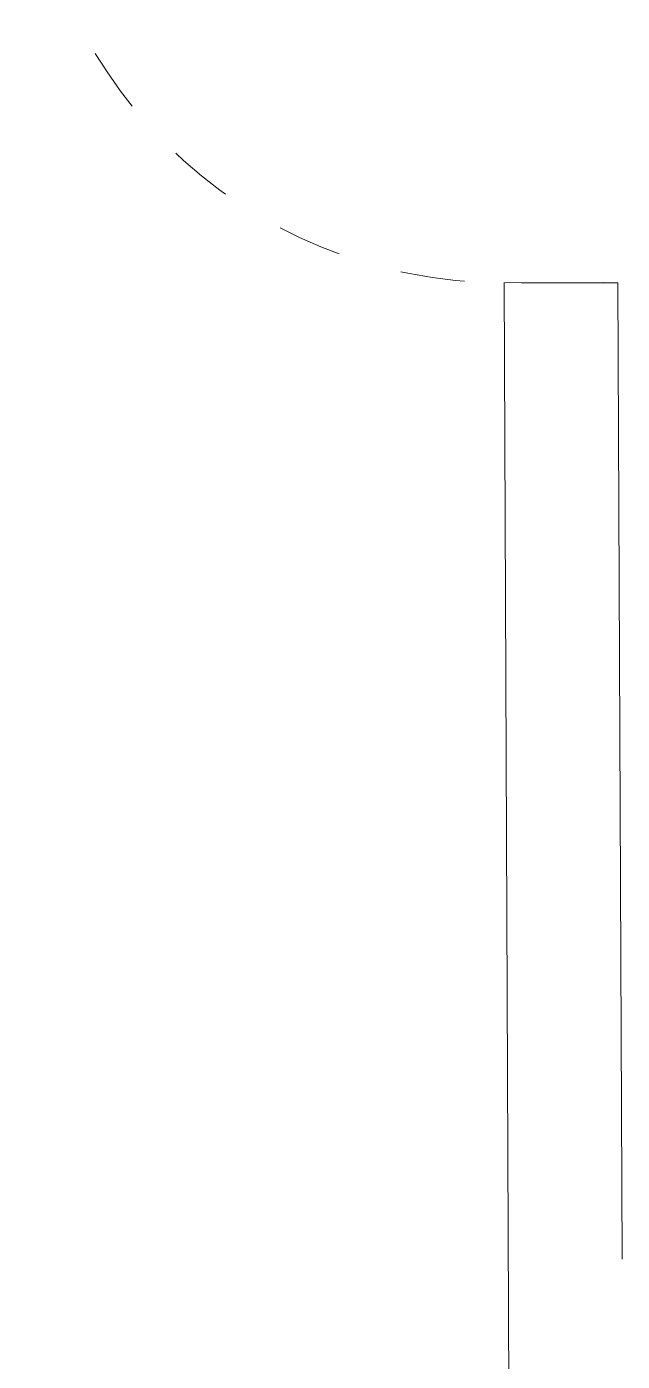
# Model space of a CAD drawing. Header units: inches. Extents: x 164.3 to 247.9, y 15.6 to 56.7.
# Drawn here: x 233.224 to 234.15, y 41.301 to 43.375 of the extents above; entities that cross this region are included whole.
import ezdxf

# ---------------------------------------------------------------- set-up
doc = ezdxf.new("R2010")
doc.units = ezdxf.units.IN
doc.header["$MEASUREMENT"] = 0
doc.linetypes.add('DASHED', pattern=[0.75, 0.5, -0.25])
doc.layers.add('7', color=4, linetype='Continuous', lineweight=5)
doc.layers.add('WALL 1 100', color=250, linetype='Continuous', lineweight=9)
doc.layers.add('DOOR WINDOW 1 100', color=7, linetype='Continuous', lineweight=5, true_color=0x666666)

msp = doc.modelspace()

# ---------------------------------------------------------------- linework, layer by layer
at = {"layer": '7', "color": 8, "linetype": 'DASHED', "ltscale": 0.2}
msp.add_arc((233.9619, 43.7152), 0.7382, 180.1238, 270.1238, dxfattribs=at)
at = {"layer": 'DOOR WINDOW 1 100'}
for p, q in [((233.9661, 42.9334), (233.9661, 42.9768)), ((234.1199, 42.9772), (233.9667, 42.9769))]:
    msp.add_line(p, q, dxfattribs=at)
at = {"layer": 'WALL 1 100', "color": 0}
for p, q in [((233.9661, 42.977), (233.9796, 39.6524)), ((234.1427, 42.9768), (233.9927, 42.9768)), ((234.1427, 42.9768), (234.1497, 41.4599))]:
    msp.add_line(p, q, dxfattribs=at)

doc.saveas('drawing.dxf')
